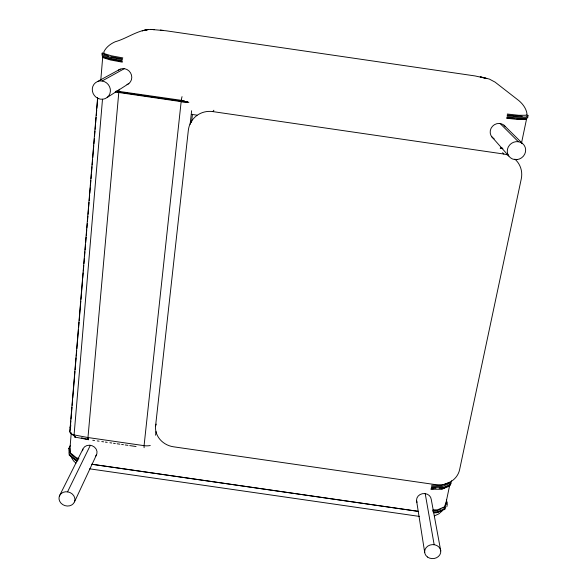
<?xml version="1.0" encoding="UTF-8"?>
<svg xmlns="http://www.w3.org/2000/svg" width="588" height="588" viewBox="0 0 588 588"><rect width="100%" height="100%" fill="white"/><g stroke="black" fill="none" stroke-linecap="round" stroke-linejoin="round"><path stroke-width="0.88" d="M447.277 504.372L446.924 506.503M69.81 431.732L97.615 97.557M70.251 428.24L70.016 430.982A7.144 3.285 2.4 0 0 74.081 434.922A6.196 1.992 -74.7 0 0 75.323 437.127M70.398 426.41L70.854 420.927M71.008 419.097L72.001 407.212M72.148 405.382L72.611 399.899M72.758 398.069L74.36 378.87M74.507 377.04L74.97 371.557M75.117 369.727L76.109 357.842M76.264 356.012L76.719 350.529M76.866 348.699L78.469 329.5M78.623 327.67L79.079 322.187M79.226 320.357L80.828 301.159M80.982 299.329L82.577 280.131M82.732 278.308L83.187 272.817M83.342 270.987L83.797 265.504M83.944 263.674L84.407 258.191M84.554 256.361L84.937 251.789M85.091 249.966L85.547 244.476M85.701 242.646L86.157 237.162M86.304 235.332L86.767 229.849M86.914 228.019L87.296 223.447M87.45 221.625L87.906 216.134M88.06 214.311L88.516 208.821M88.663 206.991L89.045 202.419M89.2 200.596L89.655 195.106M89.81 193.283L90.265 187.792M90.42 185.97L90.875 180.479M91.022 178.649L91.405 174.077M91.559 172.255L92.015 166.764M92.169 164.941L92.625 159.451M92.779 157.628L93.764 145.736M93.918 143.913L94.374 138.423M94.528 136.6L94.984 131.109M95.138 129.286L95.513 124.715M95.668 122.885L96.123 117.402M96.278 115.571L96.733 110.081M96.888 108.258L97.726 98.196M71.258 432.908L70.053 447.284L70.281 452.804L76.337 457.765L78.91 458.515M100.776 80.211L102.716 56.999M102.503 99.196L74.081 434.922L87.972 437.545L144.075 445.653A9.195 4.322 4.5 0 0 150.278 445.506M514.838 159.083A22.697 21.411 -31.4 0 1 521.269 178.899L459.588 469.753A20.367 18.154 -5.6 0 1 435.921 484.696L173.526 446.799A20.293 18.279 14.9 0 1 155.592 425.822L188.322 130.374A22.41 21.756 42.8 0 1 212.863 111.602L213.892 110.235M155.585 435.23L155.989 431.585M190.115 124.399L191.637 110.728M191.534 122.458L192.445 114.256M449.769 484.857L446.255 501.593L444.535 506.827L437.376 509.877L432.93 509.862M521.438 143.384L526.583 118.879M445.851 506.819L445.3 508.495L442.183 509.833M446.63 504.438L447.1 502.983M445.219 505.827L444.704 507.4L442.904 508.172M445.359 505.401L445.579 504.739M445.733 504.261L446.446 502.101M444.175 509.428L444.455 508.591M451.599 480.786L450.312 484.652L442.771 487.702L431.452 487.606M450.989 483.16L450.32 485.173L446.542 486.702M449.894 482.116L449.401 483.601L442.227 486.489L431.467 486.394M449.247 485.115L448.82 486.386L445.961 487.548M449.739 484.453L449.239 485.945L448.335 486.313M155.592 425.822L156.232 424.102M74.492 501.851A8.092 7.027 19 0 0 65.488 491.788A8.092 7.027 19 0 0 60.902 503.063A8.092 7.027 19 0 0 74.492 501.851L96.63 454.539M67.554 491.847L90.354 445.278M59.417 495.978L82.886 449.122M68.752 448.526L70.45 445.322M527.928 117.21L527.304 118.114L519.542 118.203L507.099 116.843M528.421 115.571L527.392 117.041L519.674 117.122L507.29 115.763L507.26 115.005L513.236 115.667M526.444 118.46L525.76 119.43L518.381 119.533L506.555 118.239M526.561 118.394L526.201 118.908L516.58 118.769M526.642 116.248L526.958 115.807M527.12 115.586L527.649 114.844M442.411 510.729L438.692 513.949L434.304 515.919M107.185 97.454A9.408 8.849 51.1 0 0 104.444 81.644A9.408 8.849 51.1 0 0 92.412 91.14A9.408 8.849 51.1 0 0 107.185 97.454L128.831 83.584M102.114 80.982L124.34 68.664M97.476 81.548L120.15 69.171M441.559 510.105L437.781 511.722L432.695 511.707M438.78 511.751L436.377 512.78L433.628 512.773M438.795 511.942L437.538 512.479L433.959 512.471M439.42 511.678L440.669 511.141M441.294 510.869L443.161 510.068M443.778 509.803L445.02 509.274M441.096 508.943L437.457 510.502L432.672 510.487M445.91 486.96L442.742 488.246L439.118 488.209M441.963 488.9L443.183 488.4M443.793 488.158L445.006 487.665M445.248 487.842L441.647 489.304L430.894 489.209M448.747 482.579L441.853 485.35L431.526 485.254M150.55 29.4L154.247 29.65C140.253 27.864 128.235 38.176 115.351 41.704C110.529 43.806 105.972 47.194 103.767 52.097L104.399 53.677L111.36 55.809L122.826 57.896M522.313 116.292L513.669 115.711M431.364 488.143L436.002 488.187M431.048 488.804L433.363 488.826M152.152 29.518L166.059 30.782L475.082 75.94L486.71 78.513M184.411 100.768L116.262 91.008M187.587 101.658L181.192 101.136L115.322 91.507M115.277 91.993L181.141 101.628L188.91 102.253M500.212 148.382L502.88 148.654M500.55 147.698L502.167 147.867M506.738 117.696L510.847 118.144M511.229 118.188L515.198 118.622M507.29 114.028L518.807 115.299L526.003 115.241L526.98 113.896C526.289 108.567 522.886 104.047 518.888 100.644L495.045 82.1L489.326 79.071L480.227 76.822L486.666 78.498M160.34 30.039L163.391 30.422M92.764 440.265L94.565 440.522M97.277 440.919L99.078 441.176M101.783 441.566L103.584 441.831M105.392 442.088L107.192 442.352M109.897 442.742L111.705 442.999M113.506 443.264L115.314 443.521M117.115 443.778L119.82 444.175M121.62 444.432L123.429 444.697M125.229 444.954L127.934 445.344M129.742 445.608L136.056 446.52M91.868 464.233L417.965 511.295M91.743 464.255L418.083 511.354M89.648 468.834L419.619 516.448M212.863 111.602L503.806 154.034A22.697 21.411 -31.4 0 1 508.605 155.298M191.585 114.366L197.039 115.16M110.698 56.676L122.576 58.844M122.341 59.557L110.015 57.308L102.555 55.015L102.238 54.184M122.216 60.652L109.831 58.388L102.334 56.073M122.311 61.571L106.759 58.263M122.319 62.152L110.566 59.998L103.429 57.778L102.973 56.646M74.838 437.075L87.362 439.442M87.392 438.325L88.391 438.611M87.009 438.905L88.501 439.332M81.563 437.781L88.523 439.765M78.696 459.103L76.087 458.339L69.95 453.304L69.722 447.711M77.961 460.161L75.426 459.419L69.061 454.186L68.958 451.444M77.462 460.808L75.44 460.22L72.265 457.604M75.977 460.426L77.609 460.904M108.89 56.125L103.326 54.023M103.165 57.146L106.156 58.08M69.876 455.406L71.545 456.788M74.683 459.375L76.462 460.838M69.112 455.009L70.685 456.303M76.043 463.16L73.61 460.977L71.273 457.31M503.967 125.207L522.592 143.582M500.109 123.517L518.322 141.723M491.568 136.519L508.782 156.033M502.622 152.667L503.806 154.034M103.172 53.64L102.849 52.817L101.893 53.295L102.069 53.751M101.849 54.787L102.025 55.25M446.388 499.594L447.145 503.159M440.757 550.949L431.254 499.41A7.372 6.512 -3.8 0 0 422.338 493.707A7.372 6.512 -3.8 0 0 416.98 502.373M425.212 493.619L434.157 544.694M416.569 500.719L424.676 552.316M70.692 424.742L70.758 426.256M69.7 451.114L69.759 452.591M68.84 448.372L68.928 450.665M69.994 427.006L70.001 427.601M182.045 96.653A5.307 0.647 -82.8 0 0 181.273 100.511L144.075 445.653A6.181 0.669 -80.5 0 0 144.17 447.689M187.947 102.246A10.209 1.566 7.2 0 1 181.141 101.628M119.268 89.214A5.307 0.963 -83.3 0 0 118.879 91.412L87.972 437.545A6.189 0.992 -79.9 0 0 88.259 439.611M118.342 70.244A8.489 8.034 53.6 0 1 130.521 72.831A8.489 8.034 53.6 0 1 127.023 84.643M494.155 138.834A8.467 8.011 -37.8 0 1 492.487 126.266A8.467 8.011 -37.8 0 1 505.393 126.743M82.489 450.783A7.387 6.527 19.5 0 1 92.213 445.77A7.387 6.527 19.5 0 1 95.756 456.016M75.529 436.708A1.801 0.838 2.4 0 1 75.227 436.561M73.463 435.318A6.108 5.417 21.1 0 1 70.442 432.298M146.632 29.826L142.23 30.796L148.514 29.496L146.632 29.826M516.977 159.598A9.379 8.827 -35.3 0 0 524.158 145.273A9.379 8.827 -35.3 0 0 508.252 147.044A9.379 8.827 -35.3 0 0 516.977 159.598M427.476 557.027A8.07 7.012 -3.3 0 0 440.647 552.779A8.07 7.012 -3.3 0 0 430.012 545.047A8.07 7.012 -3.3 0 0 427.476 557.027"/></g></svg>
